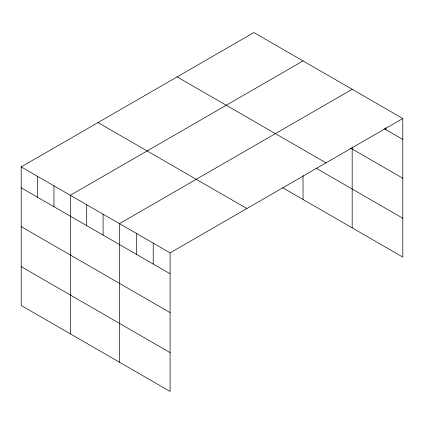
<?xml version="1.0" encoding="UTF-8"?>
<svg xmlns="http://www.w3.org/2000/svg" width="424" height="424" viewBox="0 0 424 424"><rect width="100%" height="100%" fill="white"/><g stroke="black" fill="none" stroke-linecap="round" stroke-linejoin="round"><path stroke-width="0.64" d="M402.8 118.519L170.093 252.874L170.093 391.442L21.2 305.481L21.2 166.913L253.907 32.558L402.8 118.519L402.8 257.087L282.713 187.758M303.043 60.924L70.336 195.279L70.336 333.847M352.174 89.294L119.467 223.644L119.467 362.213M384.239 128.705L402.8 139.422M350.484 148.045L402.8 178.255M177.115 76.892L326.008 162.858M316.034 168.164L402.8 218.259M97.992 122.573L246.885 208.534M21.2 166.913L170.093 252.874M21.2 187.816L170.093 273.777M21.2 226.644L170.093 312.605M21.2 266.648L170.093 352.614M385.925 127.719L385.925 129.68M352.174 147.086L352.174 227.863M303.043 175.552L303.043 199.497M153.218 243.132L153.218 264.035M136.343 233.386L136.343 254.289M103.09 214.189L103.09 235.092M86.713 204.734L86.713 225.637M53.954 185.823L53.954 206.727M37.577 176.368L37.577 197.271"/></g></svg>
